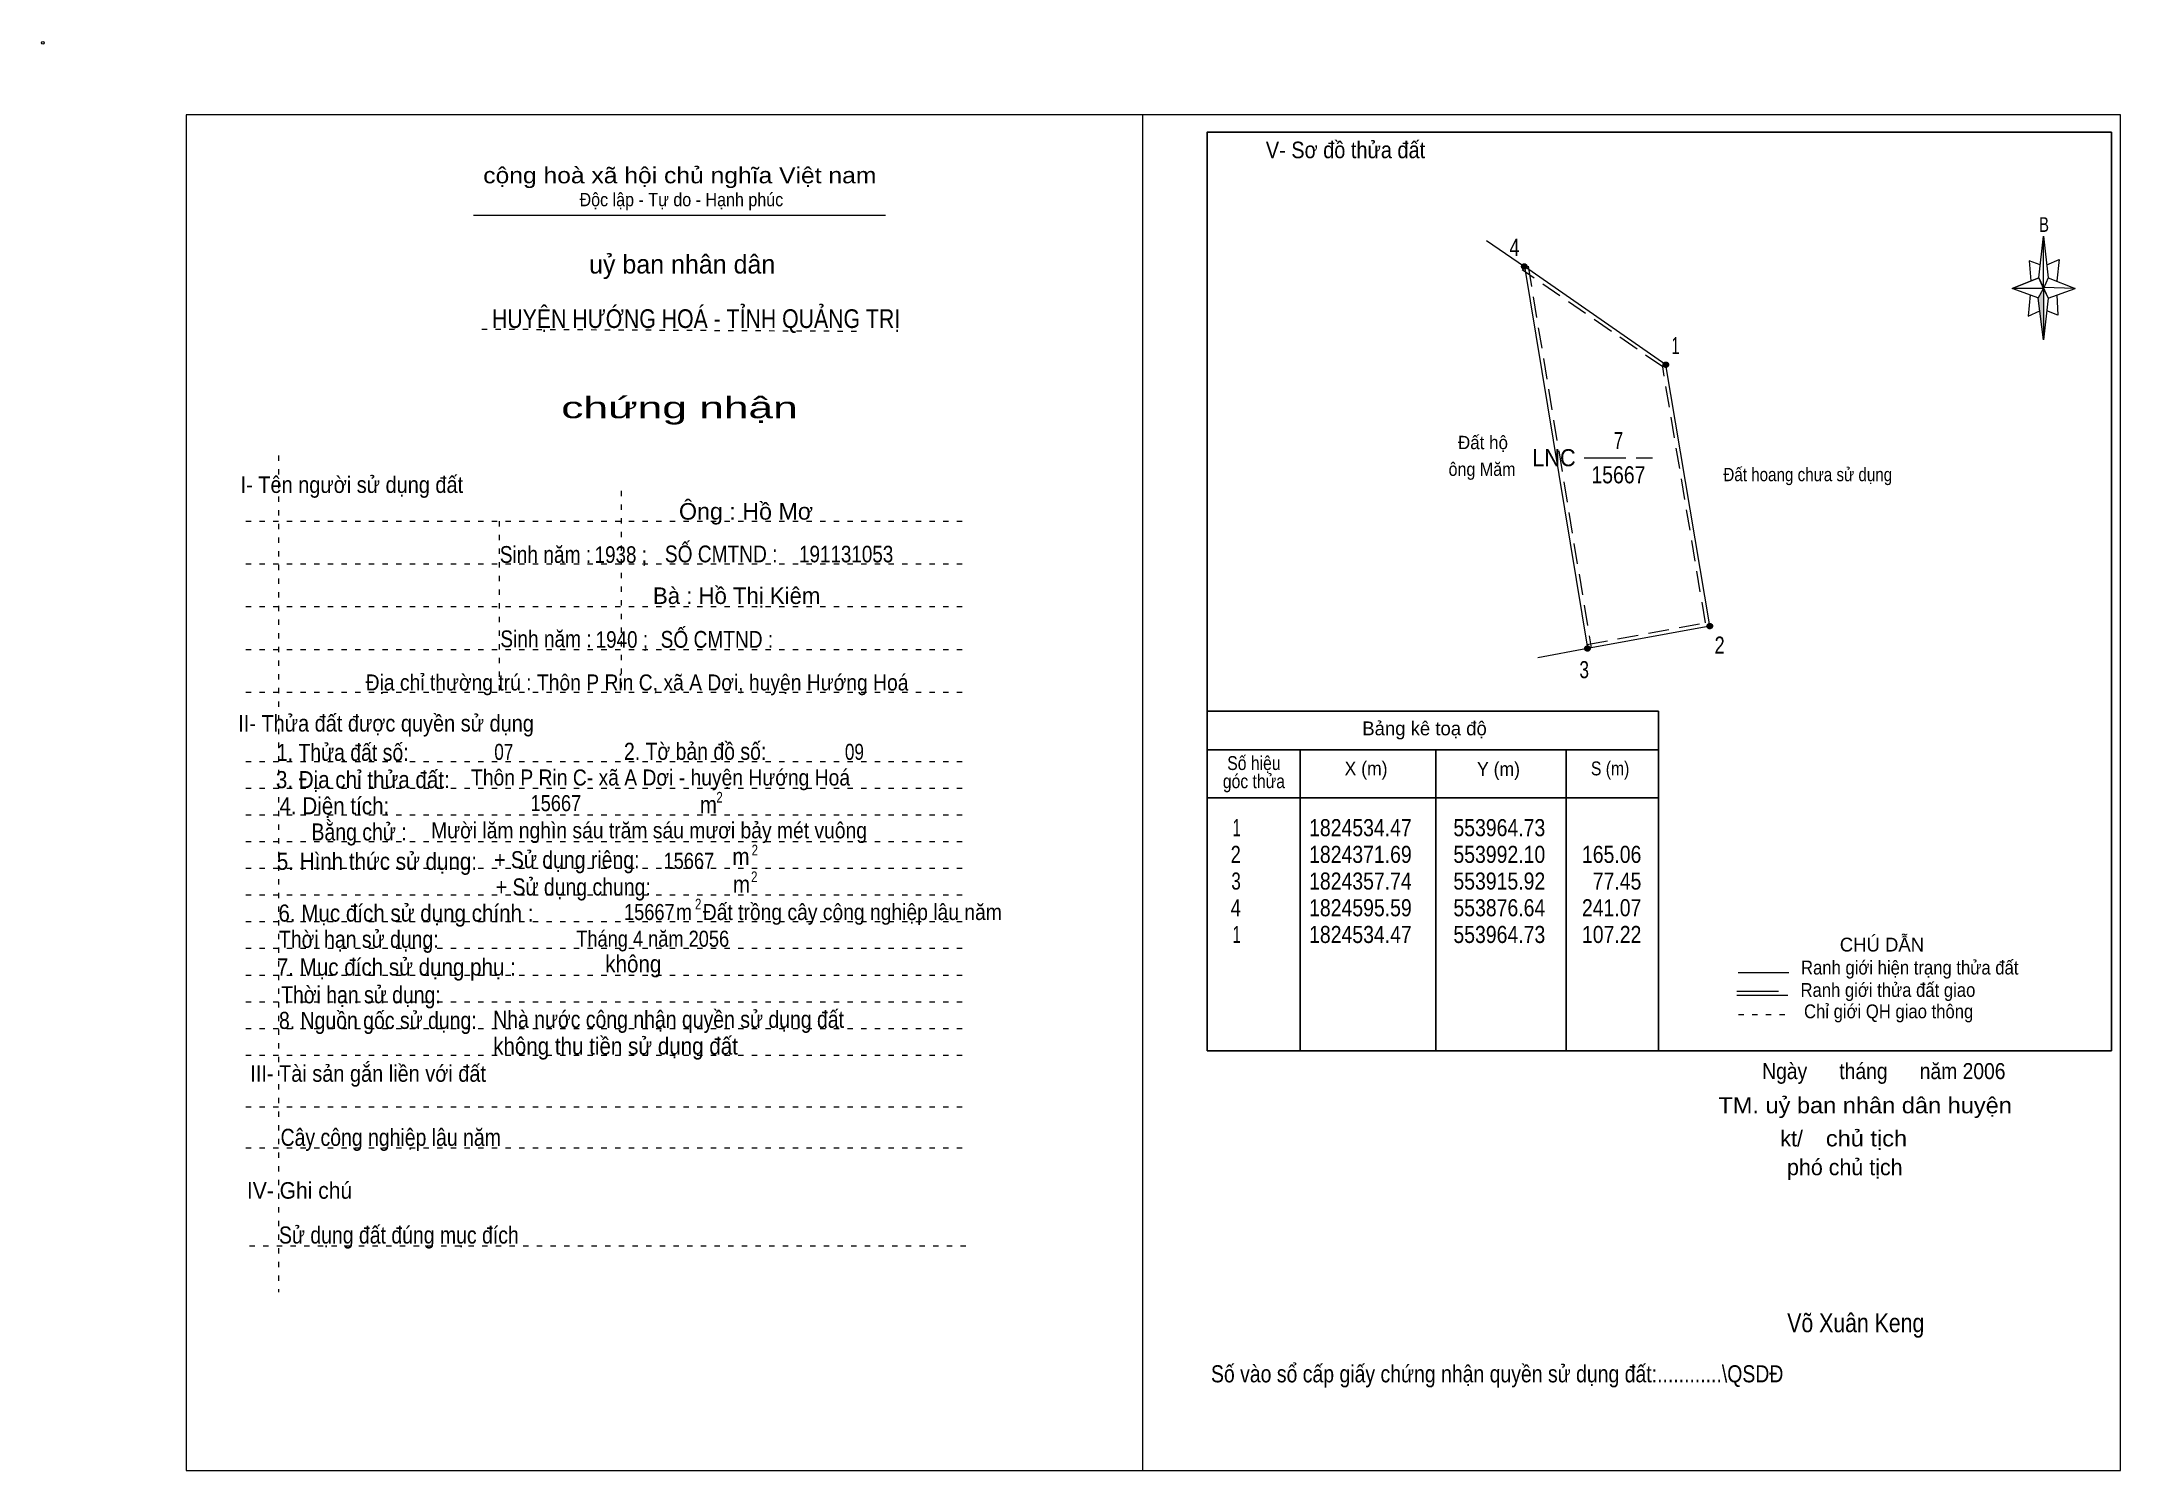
# Model space of a CAD drawing. Header units: centimetres. Extents: x -1.6 to 37.4, y -1.3 to 25.5.
import ezdxf
from ezdxf.enums import TextEntityAlignment as Align

# ---------------------------------------------------------------- set-up
doc = ezdxf.new("R2010")
doc.units = ezdxf.units.CM
doc.header["$LTSCALE"] = 0.13
for name, pattern in [('DOTTED', [1.5, 0.3, -1.2]), ('LONG_DASHED', [7.5, 6, -1.5]), ('MEDIUM_DASHED', [4.5, 3, -1.5])]:
    doc.linetypes.add(name, pattern=pattern)
for name, color, linetype, lineweight in [('1', 7, 'DOTTED', 13), ('10', 7, 'Continuous', 13), ('2', 7, 'Continuous', 25), ('3', 7, 'Continuous', 13), ('30', 7, 'Continuous', 13), ('32', 7, 'LONG_DASHED', 13), ('33', 7, 'LONG_DASHED', 13), ('35', 7, 'Continuous', 13)]:
    doc.layers.add(name, color=color, linetype=linetype, lineweight=lineweight)

msp = doc.modelspace()

# ---------------------------------------------------------------- hatches: boundary and pattern name
at = {"layer": '30'}
msp.add_hatch(color=256, dxfattribs=at).paths.add_polyline_path([(35.91, 20.87), (35.91, 19.91), (35.81, 20.69)])
at = {"layer": '32'}
for points in [[(26.2379, 21.2807, 1), (26.1379, 21.2807, 1)], [(28.8878, 19.4421, 1), (28.7878, 19.4421, 1)], [(29.7112, 14.5454, 1), (29.6112, 14.5454, 1)], [(27.4195, 14.1257, 1), (27.3195, 14.1257, 1)]]:
    msp.add_hatch(color=256, dxfattribs=at).paths.add_polyline_path(points)

# ---------------------------------------------------------------- linework, layer by layer
at = {"layer": '1', "linetype": 'Continuous'}
msp.add_line((6.51, 22.24), (14.23, 22.24), dxfattribs=at)
at = {"layer": '1'}
for p, q in [((6.67, 20.11), (13.82, 20.07)), ((2.86, 17.74), (2.86, 2.07)), ((9.28, 17.08), (9.28, 13.31)), ((2.25, 16.51), (15.75, 16.51)), ((6.99, 16.51), (6.99, 13.31)), ((2.25, 15.71), (15.75, 15.71)), ((2.25, 14.91), (15.75, 14.91)), ((2.25, 14.11), (15.75, 14.11)), ((2.25, 13.31), (15.75, 13.31)), ((2.25, 12.01), (15.75, 12.01)), ((2.25, 11.51), (15.75, 11.51)), ((2.25, 11.01), (15.75, 11.01)), ((2.25, 10.51), (15.75, 10.51)), ((2.25, 10.01), (15.75, 10.01)), ((2.25, 9.51), (15.75, 9.51)), ((2.25, 9.01), (15.75, 9.01)), ((2.25, 8.51), (15.75, 8.51)), ((2.25, 8.01), (15.75, 8.01)), ((2.25, 7.51), (15.75, 7.51)), ((2.25, 7.01), (15.75, 7.01)), ((2.25, 6.51), (15.75, 6.51)), ((2.25, 5.54), (15.75, 5.54)), ((2.25, 4.77), (15.75, 4.77)), ((2.32, 2.94), (15.82, 2.94))]:
    msp.add_line(p, q, dxfattribs=at)
at = {"layer": '10'}
for p, q in [((25.48, 21.77), (26.19, 21.28)), ((26.19, 21.28), (27.37, 14.13)), ((26.44, 13.96), (27.37, 14.13))]:
    msp.add_line(p, q, dxfattribs=at)
at = {"layer": '10', "linetype": 'MEDIUM_DASHED'}
msp.add_line((26.26, 21.29), (27.44, 14.14), dxfattribs=at)
msp.add_lwpolyline([(27.36, 14.2), (29.58, 14.61), (28.78, 19.4), (26.15, 21.22)], dxfattribs=at)
at = {"layer": '10'}
msp.add_lwpolyline([(27.37, 14.13), (29.66, 14.55), (28.84, 19.44), (26.19, 21.28)], dxfattribs=at)
msp.add_circle((-1.55, 25.47), 0.025, dxfattribs=at)
at = {"layer": '2'}
for p, q in [((20.25, 12.95), (28.7, 12.95)), ((28.7, 6.59), (28.7, 12.95)), ((20.25, 12.23), (28.7, 12.23)), ((21.99, 6.59), (21.99, 12.23)), ((24.53, 10.89), (24.53, 12.23)), ((26.97, 12.23), (26.97, 6.59)), ((20.25, 11.33), (28.7, 11.33))]:
    msp.add_line(p, q, dxfattribs=at)
msp.add_lwpolyline([(37.18, 23.8), (20.25, 23.8), (20.25, 6.59), (37.18, 6.59)], close=True, dxfattribs=at)
msp.add_lwpolyline([(24.53, 6.59), (24.53, 10.39), (24.53, 10.89)], dxfattribs=at)
at = {"layer": '3'}
msp.add_line((19.04, 24.12), (19.04, -1.27), dxfattribs=at)
for points in [[(19.04, 24.12), (1.13, 24.12), (1.13, -1.27), (19.04, -1.27)], [(19.04, -1.27), (37.35, -1.27), (37.35, 24.12), (19.04, 24.12)]]:
    msp.add_lwpolyline(points, dxfattribs=at)
at = {"layer": '30'}
for p, q in [((35.82, 21.07), (35.91, 21.85)), ((36, 21.07), (36.5, 20.87)), ((35.82, 20.69), (35.32, 20.87)), ((36, 20.69), (35.91, 19.91)), ((36.16, 20.75), (36.18, 20.37)), ((36.18, 20.37), (35.97, 20.45))]:
    msp.add_line(p, q, dxfattribs=at)
for points in [[(35.91, 21.85), (36, 21.07), (35.91, 20.87)], [(35.91, 20.87), (35.32, 20.87), (35.82, 21.07), (36, 20.69), (36.5, 20.87), (35.91, 20.89)], [(35.91, 20.87), (35.91, 19.91), (35.81, 20.69)]]:
    msp.add_lwpolyline(points, close=True, dxfattribs=at)
for points in [[(35.97, 21.31), (36.2, 21.41), (36.16, 21.01)], [(35.91, 20.87), (35.82, 21.07), (35.32, 20.87)], [(35.85, 21.31), (35.64, 21.39), (35.67, 21.01)], [(35.66, 20.75), (35.62, 20.35), (35.84, 20.45)], [(35.91, 20.87), (36, 20.69), (36.5, 20.87)]]:
    msp.add_lwpolyline(points, dxfattribs=at)
at = {"layer": '32'}
for centre in [(26.1879, 21.2807), (28.8378, 19.4421), (29.6612, 14.5454), (27.3695, 14.1257)]:
    msp.add_circle(centre, 0.05, dxfattribs=at)
at = {"layer": '33'}
msp.add_line((27.31, 17.7), (28.59, 17.7), dxfattribs=at)
at = {"layer": '35'}
for p, q in [((30.19, 8.06), (31.14, 8.06)), ((30.17, 7.63), (31.12, 7.63))]:
    msp.add_line(p, q, dxfattribs=at)
at = {"layer": '35', "linetype": 'LONG_DASHED'}
msp.add_line((30.17, 7.71), (31.12, 7.71), dxfattribs=at)
at = {"layer": '35', "linetype": 'DOTTED'}
msp.add_line((30.2, 7.27), (31.19, 7.27), dxfattribs=at)

# ---------------------------------------------------------------- texts
at = {"layer": '1'}
for s, height, width, p in [('V- Sơ đồ thửa đất', 0.31, 0.9, (22.84, 23.31)), ('cộng hoà xã hội chủ nghĩa Việt nam', 0.3, 1.15, (10.375, 22.84)), ('Độc lập - Tự do - Hạnh phúc', 0.25, 0.9, (10.405, 22.41)), ('chứng nhận', 0.4, 1.55, (10.37, 18.44)), ('I- Tên người sử dụng đất', 0.31, 0.9, (4.235, 17.04)), ('II- Thửa đất được quyền sử dụng', 0.31, 0.9, (4.875, 12.57)), ('III- Tài sản gắn liền với đất', 0.31, 0.9, (4.54, 6.01)), ('IV- Ghi chú', 0.31, 0.95, (3.255, 3.82))]:
    msp.add_text(s, height=height, dxfattribs=dict(at, width=width)).set_placement(p, align=Align.CENTER)
msp.add_text('uỷ ban nhân dân', height=0.35, dxfattribs=at).set_placement((10.42, 21.15), align=Align.CENTER)
at = {"layer": '10'}
for s, width, p in [('  Đất hộ', 0.95, (24.77, 17.86)), ('ông Măm', 0.9, (24.77, 17.36))]:
    msp.add_text(s, height=0.25, dxfattribs=dict(at, width=width)).set_placement(p)
for s, height, width, p in [('Đất hoang chưa sử dụng ', 0.25, 0.85, (31.535, 17.26)), ('Ông : Hồ Mơ', 0.31, 1.05, (11.615, 16.54)), ('Sinh năm :', 0.3149, 0.85, (7.86, 15.73)), ('1938 ;', 0.31, 0.85, (9.27, 15.73)), ('SỐ CMTND :', 0.3149, 0.85, (11.15, 15.74)), ('191131053', 0.31, 0.85, (13.49, 15.74)), ('Sinh năm :', 0.3149, 0.85, (7.87, 14.15)), ('1940 ;', 0.31, 0.85, (9.29, 14.14)), ('SỐ CMTND :', 0.3149, 0.85, (11.07, 14.14)), ('Địa chỉ thường trú : Thôn P Rin C, xã A Dơi, huyện Hướng Hoá ', 0.3, 0.9, (9.625, 13.34)), ('07', 0.3, 0.8, (7.08, 12.04)), ('09', 0.3, 0.8, (13.645, 12.04)), ('Thôn P Rin C- xã A Dơi - huyện Hướng Hoá ', 0.3, 0.9, (10.065, 11.56)), ('15667', 0.3, 0.85, (8.055, 11.08)), ('Mười lăm nghìn sáu trăm sáu mươi bảy mét vuông ', 0.3, 0.9, (9.85, 10.57)), ('15667', 0.3, 0.85, (10.545, 10)), ('15667', 0.3, 0.85, (9.805, 9.04)), ('m  Đất trồng cây công nghiệp lâu năm ', 0.3, 0.9, (13.405, 9.04)), ('Tháng 4 năm 2056 ', 0.3, 0.85, (9.915, 8.54)), ('Ngày      tháng      năm 2006', 0.3, 0.9, (32.92, 6.06)), ('TM. uỷ ban nhân dân huyện', 0.3, 1.1, (32.57, 5.42)), ('chủ tịch', 0.3, 1.1, (32.595, 4.8)), ('Võ Xuân Keng ', 0.35, 0.85, (32.45, 1.32))]:
    msp.add_text(s, height=height, dxfattribs=dict(at, width=width)).set_placement(p, align=Align.CENTER)
for s, height, p in [('Bà : Hồ Thị Kiêm', 0.31, (11.44, 14.96)), ('kt/ ', 0.3, (31.25, 4.8)), ('phó chủ tịch ', 0.3, (32.245, 4.26))]:
    msp.add_text(s, height=height, dxfattribs=at).set_placement(p, align=Align.CENTER)
at = {"layer": '2'}
for s, height, width, p in [('HUYỆN HƯỚNG HOÁ - TỈNH QUẢNG TRỊ', 0.35, 0.85, (10.68, 20.13)), ('Số hiệu', 0.2591, 0.85, (21.125, 11.85)), ('3. Địa chỉ thửa đất:', 0.32, 0.9, (4.44, 11.51)), ('góc thửa', 0.2591, 0.85, (21.125, 11.51)), ('X (m)', 0.2591, 0.95, (23.225, 11.75)), ('Y (m)', 0.2591, 0.95, (25.705, 11.74)), ('S (m)', 0.2591, 0.85, (27.795, 11.75)), ('Số vào sổ cấp giấy chứng nhận quyền sử dụng đất:............\\QSDĐ', 0.32, 0.85, (25.68, 0.38))]:
    msp.add_text(s, height=height, dxfattribs=dict(at, width=width)).set_placement(p, align=Align.CENTER)
msp.add_text('Bảng kê toạ độ', height=0.2591, dxfattribs=at).set_placement((24.32, 12.5), align=Align.CENTER)
for s, height, width, p in [('1. Thửa đất số:', 0.32, 0.85, (2.83, 12.02)), ('2. Tờ bản đồ số:', 0.32, 0.85, (9.33, 12.04)), ('4. Diện tích:', 0.32, 0.9, (2.88, 11.02)), ('m', 0.32, 0.9, (10.75, 11.04)), ('2', 0.2, 0.8, (11.06, 11.24)), ('Bằng chử :', 0.32, 0.85, (3.48, 10.53)), ('5. Hình thức sử dụng:', 0.32, 0.9, (2.83, 9.98)), ('+ Sử dụng riêng:', 0.32, 0.85, (6.9, 10.01)), ('m', 0.32, 0.9, (11.36, 10.07)), ('2', 0.2, 0.8, (11.72, 10.25)), ('+ Sử dụng chung:', 0.32, 0.85, (6.93, 9.5)), ('m', 0.32, 0.9, (11.37, 9.55)), ('2', 0.2, 0.8, (11.71, 9.75)), ('6. Mục đích sử dụng chính : ', 0.32, 0.9, (2.86, 9.01)), ('2', 0.2, 0.8, (10.66, 9.24)), ('Thời hạn sử dụng: ', 0.32, 0.85, (2.87, 8.52)), ('7. Mục đích sử dụng phụ : ', 0.32, 0.9, (2.83, 8)), ('không', 0.32, 0.9, (8.98, 8.06)), ('Thời hạn sử dụng: ', 0.32, 0.85, (2.91, 7.48)), ('8. Nguồn gốc sử dụng: ', 0.32, 0.85, (2.87, 7)), ('Nhà nước công nhận quyền sử dụng đất  ', 0.32, 0.85, (6.88, 7.02)), ('không thu tiền sử dụng đất', 0.32, 0.9, (6.88, 6.52)), ('Cây công nghiệp lâu năm', 0.32, 0.85, (2.9, 4.81)), ('Sử dụng đất đúng mục đích', 0.32, 0.85, (2.87, 2.98))]:
    msp.add_text(s, height=height, dxfattribs=dict(at, width=width)).set_placement(p)
at = {"layer": '30', "width": 0.75}
msp.add_text('B', height=0.2756, dxfattribs=at).set_placement((35.92, 21.93), align=Align.CENTER)
at = {"layer": '30'}
for s, width, p in [('1', 0.65, (20.88, 10.61)), ('1824534.47', 0.85, (24.08, 10.61)), ('553964.73', 0.85, (26.58, 10.61)), ('553964.73', 0.85, (26.58, 10.61)), ('2', 0.8, (20.88, 10.11)), ('1824371.69', 0.85, (24.08, 10.11)), ('553992.10', 0.85, (26.58, 10.11)), ('165.06', 0.85, (28.38, 10.11)), ('3', 0.75, (20.88, 9.61)), ('1824357.74', 0.85, (24.08, 9.61)), ('553915.92', 0.85, (26.58, 9.61)), ('77.45', 0.85, (28.38, 9.61)), ('4', 0.8, (20.88, 9.11)), ('1824595.59', 0.85, (24.08, 9.11)), ('553876.64', 0.85, (26.58, 9.11)), ('241.07', 0.85, (28.38, 9.11)), ('1', 0.65, (20.88, 8.61)), ('1824534.47', 0.85, (24.08, 8.61)), ('553964.73', 0.85, (26.58, 8.61)), ('107.22', 0.85, (28.38, 8.61))]:
    msp.add_text(s, height=0.32, dxfattribs=dict(at, width=width)).set_placement(p, align=Align.RIGHT)
at = {"layer": '32'}
for s, width, p in [('4', 0.8, (26.005, 21.48)), ('1', 0.65, (29.02, 19.64)), ('2', 0.8, (29.845, 14.03)), ('3', 0.75, (27.31, 13.57))]:
    msp.add_text(s, height=0.32, dxfattribs=dict(at, width=width)).set_placement(p, align=Align.CENTER)
at = {"layer": '33'}
for s, width, p in [('7', 0.75, (27.95, 17.86)), ('15667', 0.85, (27.95, 17.22))]:
    msp.add_text(s, height=0.32, dxfattribs=dict(at, width=width)).set_placement(p, align=Align.CENTER)
at = {"layer": '33', "width": 0.95}
msp.add_text('LNC', height=0.32, dxfattribs=at).set_placement((27.15, 17.54), align=Align.RIGHT)
at = {"layer": '35'}
msp.add_text('CHÚ DẪN', height=0.2591, dxfattribs=at).set_placement((32.885, 8.45), align=Align.CENTER)
at = {"layer": '35', "width": 0.9}
for s, p in [('Ranh giới hiện trạng thửa đất', (33.405, 8.02)), ('Ranh giới thửa đất giao ', (33.04, 7.6)), ('Chỉ giới QH giao thông', (33.01, 7.2))]:
    msp.add_text(s, height=0.2591, dxfattribs=at).set_placement(p, align=Align.CENTER)

doc.saveas('drawing.dxf')
